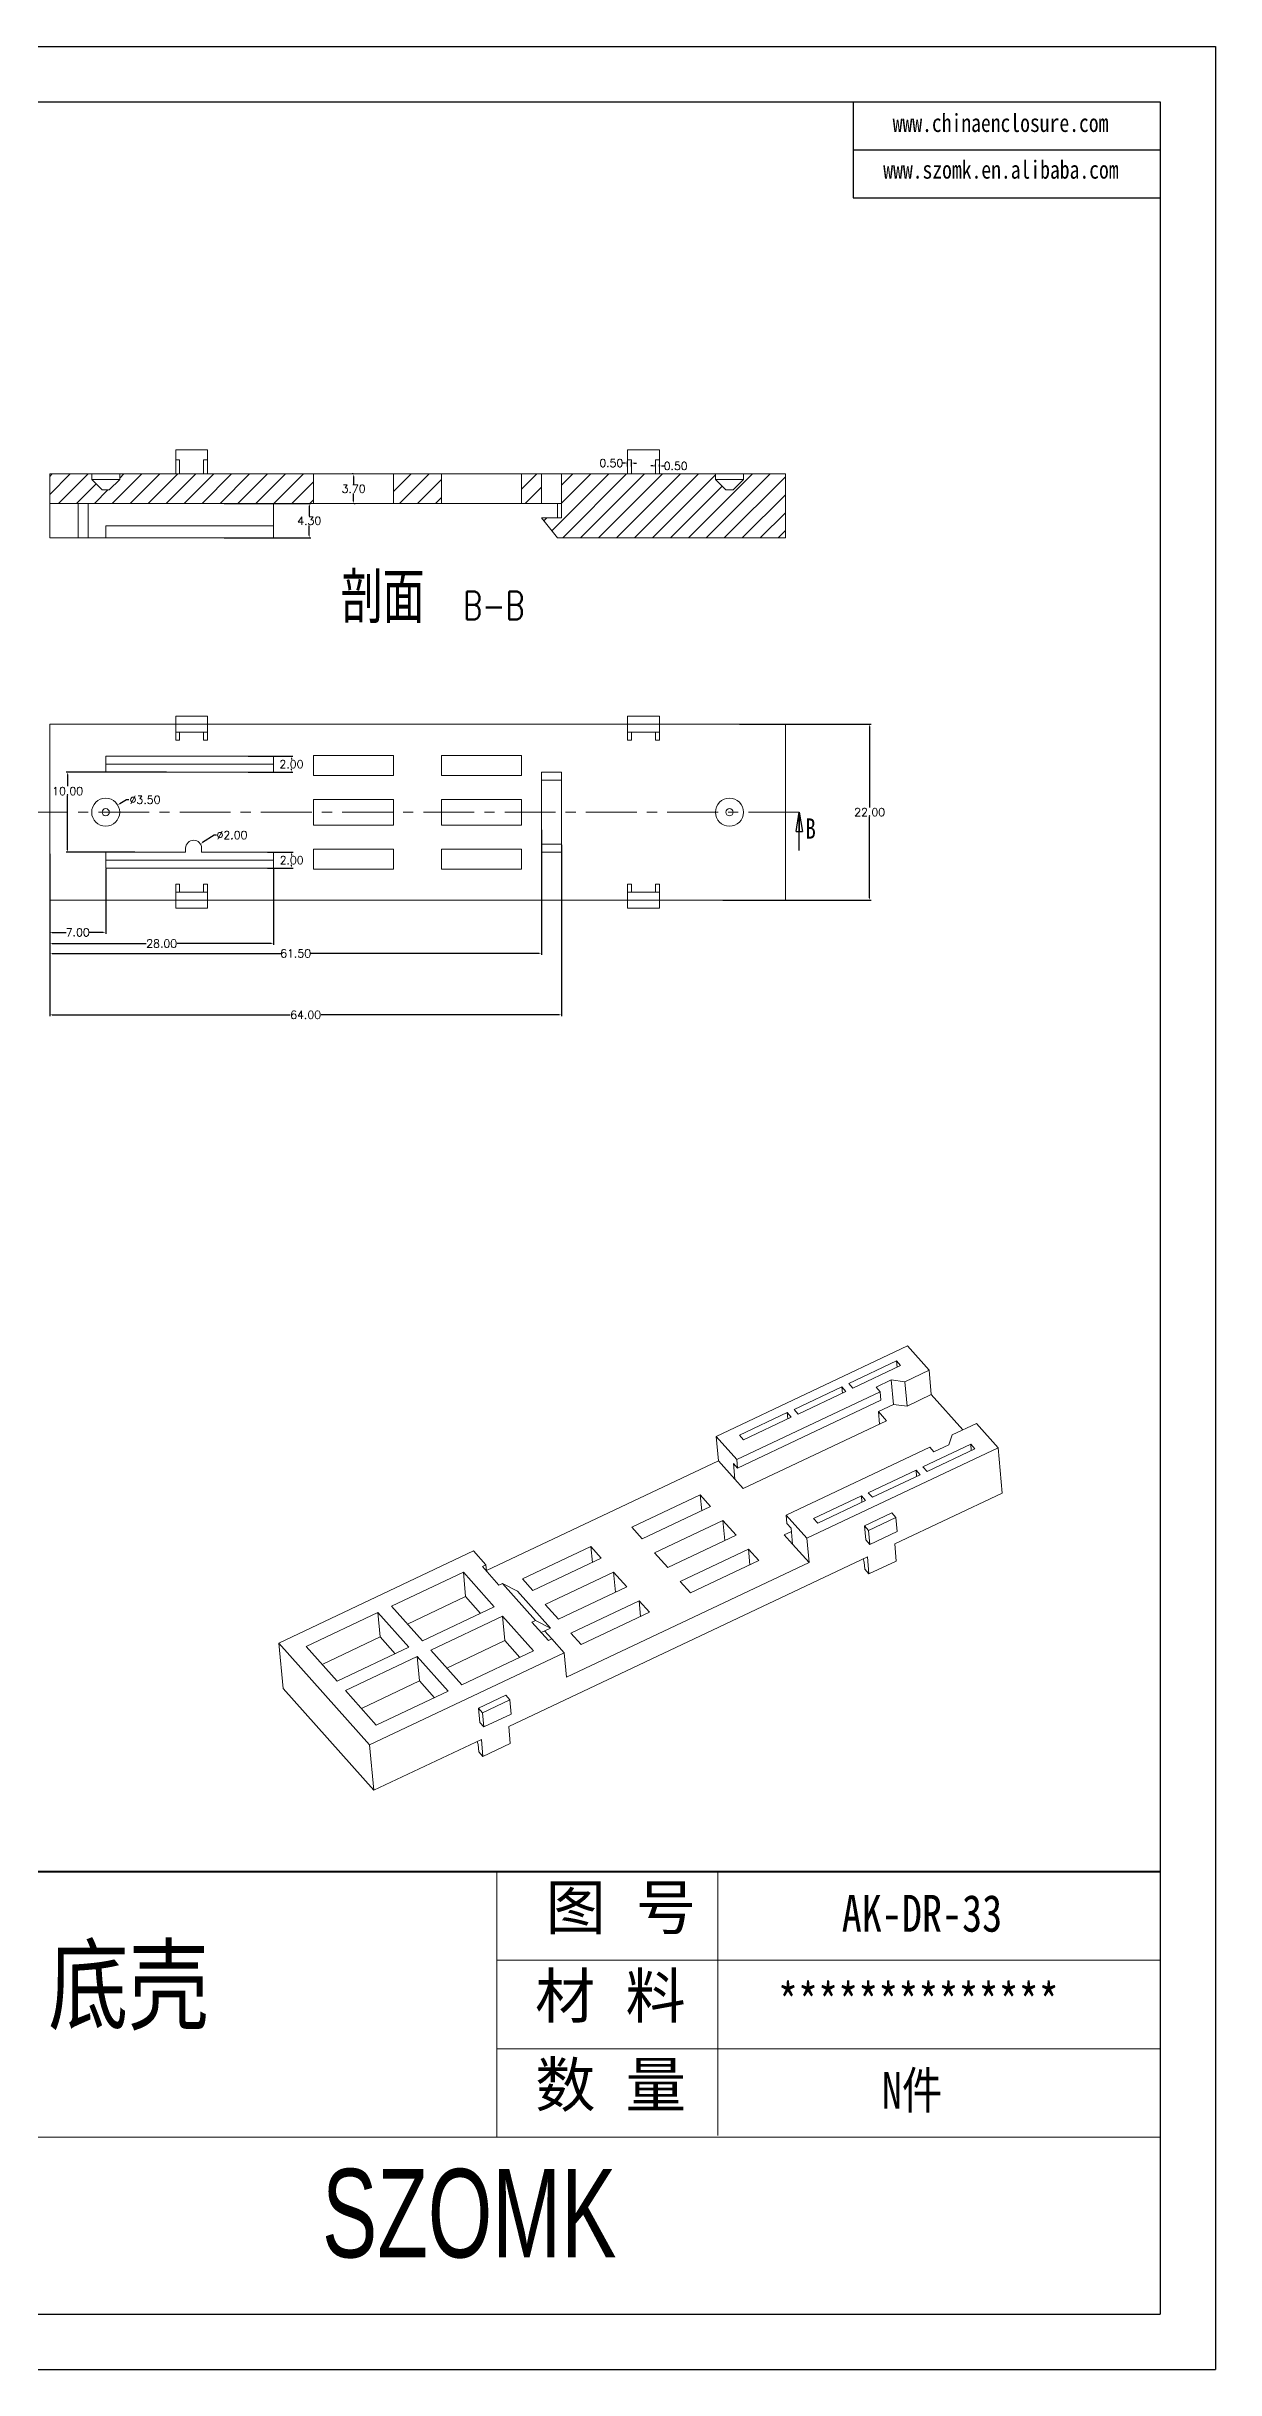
# Model space of a CAD drawing. Header units: inches. Extents: x 2307 to 3202, y 573 to 864.
# Drawn here: x 3055.9 to 3202, y 573 to 863.3 of the extents above; entities that cross this region are included whole.
import ezdxf

# ---------------------------------------------------------------- set-up
doc = ezdxf.new("R2010")
doc.units = ezdxf.units.IN
doc.linetypes.add('CENTER', pattern=[10.16, 6.35, -1.27, 1.27, -1.27])
doc.layers.add('文字', color=81, linetype='Continuous')
doc.layers.add('粗实线', color=7, linetype='Continuous', lineweight=30)
doc.layers.add('细实线', color=3, linetype='Continuous', lineweight=9)
doc.styles.add('SLDTEXTSTYLE0', font='TXT', dxfattribs={"width": 0.75})
doc.styles.add('SLDTEXTSTYLE1', font='TXT', dxfattribs={"width": 0.75, "bigfont": 'bigfont'})
doc.styles.add('SLDTEXTSTYLE3', font='TXT', dxfattribs={"width": 0.75, "bigfont": 'bigfont'})
doc.styles.get("Standard").update_dxf_attribs({"font": 'txt', "bigfont": 'gbcbig.shx'})
doc.styles.add('宋体', font='', dxfattribs={"width": 0.8, "height": 3.5})
doc.styles.add('长仿宋', font='', dxfattribs={"width": 0.7, "height": 4})
doc.styles.get('宋体').set_extended_font_data('SimSun')
doc.styles.get('长仿宋').set_extended_font_data('SimSun')
doc.dimstyles.new('1.5', dxfattribs={"dimtxt": 1, "dimasz": 0.3, "dimexe": 0.18, "dimexo": 0.0625, "dimgap": 0.09, "dimtad": 0, "dimtih": 1, "dimtoh": 1, "dimzin": 0, "dimdsep": 46, "dimtxsty": 'Standard', "dimcen": 0, "dimadec": 0, "dimazin": 2, "dimtfac": 1, "dimtofl": 0, "dimtmove": 0, "dimatfit": 3, "dimfxl": 1, "dimtolj": 1, "dimtzin": 0, "dimarcsym": 0})
pattern_1 = [(45, (0, -8.3585), (-1.122532, 1.122532), [])]

# ---------------------------------------------------------------- blocks, each defined once
blk = doc.blocks.new('_CLOSED')
at = {"color": 0, "linetype": 'ByBlock', "lineweight": -2}
for p, q in [((-1, 0.166667), (0, 0)), ((-1, 0.166667), (-1, -0.166667)), ((0, 0), (-1, -0.166667)), ((0, 0), (-1, 0))]:
    blk.add_line(p, q, dxfattribs=at)
blk = doc.blocks.new('SW_NOTE_3')
at = {"color": 0, "linetype": 'Continuous', "lineweight": 0, "attachment_point": 2}
for s, insert, char_height, style in [('剖面', (8.33, 8.19), 6.35, 'SLDTEXTSTYLE1'), ('B-B', (22.23, 5.8), 3.5, 'SLDTEXTSTYLE3')]:
    blk.add_mtext(s, dxfattribs=dict(at, insert=insert, char_height=char_height, style=style))
blk = doc.blocks.new('*D344')
at = {"color": 0, "lineweight": -2}
for p, q in [((3065.88, 769.16), (3065.03, 768.65)), ((3066.18, 769.16), (3065.88, 769.16))]:
    blk.add_line(p, q, dxfattribs=at)
at = {"color": 0}
blk.add_solid([(3065, 768.7), (3065.05, 768.61), (3064.77, 768.5)], dxfattribs=at)
at = {"layer": 'Defpoints', "color": 0}
for p in [(3061.76, 766.71), (3064.77, 768.5)]:
    blk.add_point(p, dxfattribs=at)
at = {"color": 0, "insert": (3068.19, 769.16), "char_height": 1, "attachment_point": 5}
blk.add_mtext('\\A1;∅3.50', dxfattribs=at)
blk = doc.blocks.new('*D345')
at = {"color": 0, "lineweight": -2}
for p, q in [((3076.84, 764.75), (3075.36, 763.81)), ((3077.14, 764.75), (3076.84, 764.75))]:
    blk.add_line(p, q, dxfattribs=at)
at = {"color": 0}
blk.add_solid([(3075.34, 763.85), (3075.39, 763.76), (3075.11, 763.64)], dxfattribs=at)
at = {"layer": 'Defpoints', "color": 0}
for p in [(3075.11, 763.64), (3073.43, 762.57)]:
    blk.add_point(p, dxfattribs=at)
at = {"color": 0, "insert": (3079.06, 764.75), "char_height": 1, "attachment_point": 5}
blk.add_mtext('\\A1;∅2.00', dxfattribs=at)
blk = doc.blocks.new('*D346')
at = {"color": 0, "lineweight": -2}
for p, q in [((3056.27, 759.42), (3056.27, 752.41)), ((3063.27, 760.54), (3063.27, 752.41)), ((3056.57, 752.59), (3058.34, 752.59)), ((3062.97, 752.59), (3061.19, 752.59))]:
    blk.add_line(p, q, dxfattribs=at)
at = {"color": 0}
for points in [[(3056.57, 752.64), (3056.57, 752.54), (3056.27, 752.59)], [(3062.97, 752.64), (3062.97, 752.54), (3063.27, 752.59)]]:
    blk.add_solid(points, dxfattribs=at)
at = {"layer": 'Defpoints', "color": 0}
for p in [(3056.27, 759.48), (3063.27, 760.61), (3056.27, 752.59)]:
    blk.add_point(p, dxfattribs=at)
at = {"color": 0, "insert": (3059.77, 752.59), "char_height": 1, "attachment_point": 5}
blk.add_mtext('\\A1;7.00', dxfattribs=at)
blk = doc.blocks.new('*D347')
at = {"color": 0, "lineweight": -2}
for p, q in [((3056.27, 761.09), (3056.27, 751.01)), ((3084.27, 760.54), (3084.27, 751.01)), ((3056.57, 751.19), (3068.34, 751.19)), ((3083.97, 751.19), (3072.19, 751.19))]:
    blk.add_line(p, q, dxfattribs=at)
at = {"color": 0}
for points in [[(3056.57, 751.24), (3056.57, 751.14), (3056.27, 751.19)], [(3083.97, 751.24), (3083.97, 751.14), (3084.27, 751.19)]]:
    blk.add_solid(points, dxfattribs=at)
at = {"layer": 'Defpoints', "color": 0}
for p in [(3056.27, 761.15), (3084.27, 760.61), (3084.27, 751.19)]:
    blk.add_point(p, dxfattribs=at)
at = {"color": 0, "insert": (3070.27, 751.19), "char_height": 1, "attachment_point": 5}
blk.add_mtext('\\A1;28.00', dxfattribs=at)
blk = doc.blocks.new('*D348')
at = {"color": 0, "lineweight": -2}
for p, q in [((3117.77, 765.42), (3117.77, 749.77)), ((3056.27, 761.09), (3056.27, 749.77)), ((3056.57, 749.95), (3085.18, 749.95)), ((3117.47, 749.95), (3088.86, 749.95))]:
    blk.add_line(p, q, dxfattribs=at)
at = {"color": 0}
for points in [[(3056.57, 750), (3056.57, 749.9), (3056.27, 749.95)], [(3117.47, 750), (3117.47, 749.9), (3117.77, 749.95)]]:
    blk.add_solid(points, dxfattribs=at)
at = {"layer": 'Defpoints', "color": 0}
for p in [(3117.77, 765.48), (3056.27, 761.15), (3056.27, 749.95)]:
    blk.add_point(p, dxfattribs=at)
at = {"color": 0, "insert": (3087.02, 749.95), "char_height": 1, "attachment_point": 5}
blk.add_mtext('\\A1;61.50', dxfattribs=at)
blk = doc.blocks.new('*D349')
at = {"color": 0, "lineweight": -2}
for p, q in [((3056.27, 762.42), (3056.27, 742.1)), ((3120.27, 763.54), (3120.27, 742.1)), ((3056.57, 742.28), (3086.34, 742.28)), ((3119.97, 742.28), (3090.19, 742.28))]:
    blk.add_line(p, q, dxfattribs=at)
at = {"color": 0}
for points in [[(3056.57, 742.33), (3056.57, 742.23), (3056.27, 742.28)], [(3119.97, 742.33), (3119.97, 742.23), (3120.27, 742.28)]]:
    blk.add_solid(points, dxfattribs=at)
at = {"layer": 'Defpoints', "color": 0}
for p in [(3056.27, 762.49), (3120.27, 763.61), (3056.27, 742.28)]:
    blk.add_point(p, dxfattribs=at)
at = {"color": 0, "insert": (3088.27, 742.28), "char_height": 1, "attachment_point": 5}
blk.add_mtext('\\A1;64.00', dxfattribs=at)
blk = doc.blocks.new('*D350')
at = {"color": 0, "lineweight": -2}
for p, q in [((3142.51, 778.61), (3158.97, 778.61)), ((3158.79, 778.31), (3158.79, 768.2)), ((3158.79, 756.91), (3158.79, 767.02)), ((3140.45, 756.61), (3158.97, 756.61))]:
    blk.add_line(p, q, dxfattribs=at)
at = {"color": 0}
for points in [[(3158.74, 778.31), (3158.84, 778.31), (3158.79, 778.61)], [(3158.74, 756.91), (3158.84, 756.91), (3158.79, 756.61)]]:
    blk.add_solid(points, dxfattribs=at)
at = {"layer": 'Defpoints', "color": 0}
for p in [(3142.44, 778.61), (3158.79, 778.61), (3140.39, 756.61)]:
    blk.add_point(p, dxfattribs=at)
at = {"color": 0, "insert": (3158.79, 767.61), "char_height": 1, "attachment_point": 5}
blk.add_mtext('\\A1;22.00', dxfattribs=at)
blk = doc.blocks.new('*D351')
at = {"color": 0, "lineweight": -2}
for p, q in [((3070.87, 772.61), (3058.33, 772.61)), ((3058.51, 772.31), (3058.51, 770.84)), ((3058.51, 762.91), (3058.51, 769.66)), ((3066.9, 762.61), (3058.33, 762.61))]:
    blk.add_line(p, q, dxfattribs=at)
at = {"color": 0}
for points in [[(3058.46, 772.31), (3058.56, 772.31), (3058.51, 772.61)], [(3058.46, 762.91), (3058.56, 762.91), (3058.51, 762.61)]]:
    blk.add_solid(points, dxfattribs=at)
at = {"layer": 'Defpoints', "color": 0}
for p in [(3058.51, 772.61), (3070.93, 772.61), (3066.97, 762.61)]:
    blk.add_point(p, dxfattribs=at)
at = {"color": 0, "insert": (3058.51, 770.25), "char_height": 1, "attachment_point": 5}
blk.add_mtext('\\A1;10.00', dxfattribs=at)
blk = doc.blocks.new('*D352')
at = {"color": 0, "lineweight": -2}
for p, q in [((3081.07, 774.61), (3086.68, 774.61)), ((3081.07, 772.61), (3086.68, 772.61)), ((3086.5, 774.31), (3086.5, 774.2)), ((3086.5, 772.91), (3086.5, 773.02))]:
    blk.add_line(p, q, dxfattribs=at)
at = {"color": 0}
for points in [[(3086.45, 774.31), (3086.55, 774.31), (3086.5, 774.61)], [(3086.45, 772.91), (3086.55, 772.91), (3086.5, 772.61)]]:
    blk.add_solid(points, dxfattribs=at)
at = {"layer": 'Defpoints', "color": 0}
for p in [(3081, 774.61), (3081, 772.61), (3086.5, 774.61)]:
    blk.add_point(p, dxfattribs=at)
at = {"color": 0, "insert": (3086.5, 773.61), "char_height": 1, "attachment_point": 5}
blk.add_mtext('\\A1;2.00', dxfattribs=at)
blk = doc.blocks.new('*D353')
at = {"color": 0, "lineweight": -2}
for p, q in [((3083.48, 762.61), (3086.7, 762.61)), ((3086.52, 762.31), (3086.52, 762.2)), ((3086.52, 760.91), (3086.52, 761.02)), ((3083.48, 760.61), (3086.7, 760.61))]:
    blk.add_line(p, q, dxfattribs=at)
at = {"color": 0}
for points in [[(3086.47, 762.31), (3086.57, 762.31), (3086.52, 762.61)], [(3086.47, 760.91), (3086.57, 760.91), (3086.52, 760.61)]]:
    blk.add_solid(points, dxfattribs=at)
at = {"layer": 'Defpoints', "color": 0}
for p in [(3083.41, 762.61), (3086.52, 762.61), (3083.41, 760.61)]:
    blk.add_point(p, dxfattribs=at)
at = {"color": 0, "insert": (3086.52, 761.61), "char_height": 1, "attachment_point": 5}
blk.add_mtext('\\A1;2.00', dxfattribs=at)
blk = doc.blocks.new('*D354')
at = {"color": 0, "lineweight": -2}
for p, q in [((3094.2, 809.88), (3094.09, 809.88)), ((3094.27, 809.58), (3094.27, 808.62)), ((3094.27, 806.48), (3094.27, 807.44)), ((3094.33, 806.18), (3094.45, 806.18))]:
    blk.add_line(p, q, dxfattribs=at)
at = {"color": 0}
for points in [[(3094.22, 809.58), (3094.32, 809.58), (3094.27, 809.88)], [(3094.22, 806.48), (3094.32, 806.48), (3094.27, 806.18)]]:
    blk.add_solid(points, dxfattribs=at)
at = {"layer": 'Defpoints', "color": 0}
for p in [(3094.27, 809.88), (3094.27, 809.88), (3094.27, 806.18)]:
    blk.add_point(p, dxfattribs=at)
at = {"color": 0, "insert": (3094.27, 808.03), "char_height": 1, "attachment_point": 5}
blk.add_mtext('\\A1;3.70', dxfattribs=at)
blk = doc.blocks.new('*D355')
at = {"color": 0, "lineweight": -2}
for p, q in [((3078.08, 806.18), (3088.9, 806.18)), ((3088.72, 805.88), (3088.72, 804.62)), ((3078.08, 801.88), (3088.9, 801.88)), ((3088.72, 802.18), (3088.72, 803.44))]:
    blk.add_line(p, q, dxfattribs=at)
at = {"color": 0}
for points in [[(3088.67, 805.88), (3088.77, 805.88), (3088.72, 806.18)], [(3088.67, 802.18), (3088.77, 802.18), (3088.72, 801.88)]]:
    blk.add_solid(points, dxfattribs=at)
at = {"layer": 'Defpoints', "color": 0}
for p in [(3078.02, 806.18), (3078.02, 801.88), (3088.72, 801.88)]:
    blk.add_point(p, dxfattribs=at)
at = {"color": 0, "insert": (3088.72, 804.03), "char_height": 1, "attachment_point": 5}
blk.add_mtext('\\A1;4.30', dxfattribs=at)
blk = doc.blocks.new('*D356')
at = {"color": 0, "lineweight": -2}
for p, q in [((3128.22, 811.25), (3127.92, 811.25)), ((3128.52, 810.82), (3128.52, 811.43)), ((3129.02, 810.82), (3129.02, 811.43)), ((3129.32, 811.25), (3129.62, 811.25))]:
    blk.add_line(p, q, dxfattribs=at)
at = {"color": 0}
for points in [[(3128.22, 811.3), (3128.22, 811.2), (3128.52, 811.25)], [(3129.32, 811.3), (3129.32, 811.2), (3129.02, 811.25)]]:
    blk.add_solid(points, dxfattribs=at)
at = {"layer": 'Defpoints', "color": 0}
for p in [(3128.52, 811.25), (3128.52, 810.76), (3129.02, 810.76)]:
    blk.add_point(p, dxfattribs=at)
at = {"color": 0, "insert": (3126.49, 811.25), "char_height": 1, "attachment_point": 5}
blk.add_mtext('\\A1;0.50', dxfattribs=at)
blk = doc.blocks.new('*D357')
at = {"color": 0, "lineweight": -2}
for p, q in [((3131.72, 810.88), (3131.42, 810.88)), ((3132.02, 810.82), (3132.02, 811.06)), ((3132.52, 810.82), (3132.52, 811.06)), ((3132.82, 810.88), (3133.12, 810.88))]:
    blk.add_line(p, q, dxfattribs=at)
at = {"color": 0}
for points in [[(3131.72, 810.93), (3131.72, 810.83), (3132.02, 810.88)], [(3132.82, 810.93), (3132.82, 810.83), (3132.52, 810.88)]]:
    blk.add_solid(points, dxfattribs=at)
at = {"layer": 'Defpoints', "color": 0}
for p in [(3132.02, 810.76), (3132.52, 810.88), (3132.52, 810.76)]:
    blk.add_point(p, dxfattribs=at)
at = {"color": 0, "insert": (3134.54, 810.88), "char_height": 1, "attachment_point": 5}
blk.add_mtext('\\A1;0.50', dxfattribs=at)

msp = doc.modelspace()

# ---------------------------------------------------------------- hatches: boundary and pattern name
at = {"linetype": 'Continuous', "lineweight": 0}
h = msp.add_hatch(dxfattribs=at)
h.set_pattern_fill('ANSI31', color=4, scale=0.5, style=0)
h.set_pattern_definition(pattern_1)
h.paths.add_polyline_path([(3089.267, 806.181), (3089.267, 809.881), (3065.017, 809.881), (3065.017, 809.181), (3063.717, 807.881), (3062.817, 807.881), (3061.517, 809.181), (3061.517, 809.881), (3056.267, 809.881), (3056.267, 806.181)], flags=0)
h = msp.add_hatch(dxfattribs=at)
h.set_pattern_fill('ANSI31', color=4, scale=0.5, style=0)
h.set_pattern_definition(pattern_1)
h.paths.add_polyline_path([(3099.267, 806.181), (3105.267, 806.181), (3105.267, 809.881), (3099.267, 809.881)], flags=0)
h = msp.add_hatch(dxfattribs=at)
h.set_pattern_fill('ANSI31', color=4, scale=0.5, style=0)
h.set_pattern_definition(pattern_1)
h.paths.add_polyline_path([(3115.267, 806.181), (3117.767, 806.181), (3117.767, 809.881), (3115.267, 809.881)], flags=0)
h = msp.add_hatch(dxfattribs=at)
h.set_pattern_fill('ANSI31', color=4, scale=0.5, style=0)
h.set_pattern_definition(pattern_1)
h.paths.add_polyline_path([(3117.767, 804.381), (3119.767, 801.881), (3148.267, 801.881), (3148.267, 809.881), (3143.017, 809.881), (3143.017, 809.181), (3141.717, 807.881), (3140.817, 807.881), (3139.517, 809.181), (3139.517, 809.881), (3120.267, 809.881), (3120.267, 804.381)], flags=0)

# ---------------------------------------------------------------- linework, layer by layer
for p, q in [((2791.397, 863.315), (3202.047, 863.315)), ((3202.047, 863.315), (3202.047, 572.957)), ((2802.023, 856.402), (3195.134, 856.402)), ((3156.727, 856.402), (3156.727, 844.4)), ((3195.134, 856.402), (3195.134, 579.87)), ((3156.727, 850.401), (3195.134, 850.401)), ((3156.727, 844.4), (3195.134, 844.4)), ((2802.023, 579.87), (3195.134, 579.87)), ((2791.397, 572.957), (3202.047, 572.957))]:
    msp.add_line(p, q)
at = {"color": 7, "linetype": 'Continuous', "lineweight": 15}
for p, q in [((3076.017, 812.881), (3072.017, 812.881)), ((3072.017, 812.881), (3072.017, 811.631)), ((3072.517, 811.631), (3072.017, 811.631)), ((3072.017, 811.631), (3072.017, 809.881)), ((3072.517, 809.881), (3072.517, 811.631)), ((3075.517, 811.631), (3075.517, 809.881)), ((3076.017, 811.631), (3075.517, 811.631)), ((3076.017, 812.881), (3076.017, 811.631)), ((3076.017, 811.631), (3076.017, 809.881)), ((3128.517, 812.881), (3132.517, 812.881)), ((3128.517, 811.631), (3128.517, 812.881)), ((3128.517, 809.881), (3128.517, 811.631)), ((3128.517, 811.631), (3129.017, 811.631)), ((3129.017, 809.881), (3129.017, 811.631)), ((3132.017, 811.631), (3132.517, 811.631)), ((3132.017, 811.631), (3132.017, 809.881)), ((3132.517, 812.881), (3132.517, 811.631)), ((3132.517, 811.631), (3132.517, 809.881)), ((3056.267, 809.881), (3061.517, 809.881)), ((3056.267, 809.881), (3056.267, 806.181)), ((3061.517, 809.181), (3061.517, 809.881)), ((3065.017, 809.881), (3061.517, 809.881)), ((3062.817, 807.881), (3061.517, 809.181)), ((3061.517, 809.181), (3065.017, 809.181)), ((3062.817, 807.881), (3063.717, 807.881)), ((3065.017, 809.181), (3063.717, 807.881)), ((3065.017, 809.881), (3065.017, 809.181)), ((3065.017, 809.881), (3089.267, 809.881)), ((3089.267, 809.881), (3089.267, 806.181)), ((3089.267, 809.881), (3099.267, 809.881)), ((3099.267, 809.881), (3105.267, 809.881)), ((3099.267, 806.181), (3099.267, 809.881)), ((3105.267, 806.181), (3105.267, 809.881)), ((3115.267, 809.881), (3105.267, 809.881)), ((3115.267, 809.881), (3117.767, 809.881)), ((3115.267, 809.881), (3115.267, 806.181)), ((3117.767, 806.181), (3117.767, 809.881)), ((3120.267, 809.881), (3117.767, 809.881)), ((3120.267, 809.881), (3139.517, 809.881)), ((3120.267, 809.881), (3120.267, 804.381)), ((3139.517, 809.881), (3139.517, 809.181)), ((3139.517, 809.881), (3143.017, 809.881)), ((3140.817, 807.881), (3139.517, 809.181)), ((3139.517, 809.181), (3143.017, 809.181)), ((3140.817, 807.881), (3141.717, 807.881)), ((3143.017, 809.181), (3141.717, 807.881)), ((3143.017, 809.181), (3143.017, 809.881)), ((3143.017, 809.881), (3148.267, 809.881)), ((3148.267, 801.881), (3148.267, 809.881)), ((3056.267, 806.181), (3089.267, 806.181)), ((3056.267, 801.881), (3056.267, 806.181)), ((3059.817, 801.881), (3059.817, 806.181)), ((3061.067, 806.181), (3061.067, 801.881)), ((3084.267, 806.181), (3084.267, 803.381)), ((3099.267, 806.181), (3089.267, 806.181)), ((3099.267, 806.181), (3105.267, 806.181)), ((3105.267, 806.181), (3115.267, 806.181)), ((3115.267, 806.181), (3117.767, 806.181)), ((3117.767, 806.181), (3120.267, 806.181)), ((3120.267, 804.381), (3117.767, 804.381)), ((3119.767, 801.881), (3117.767, 804.381)), ((3119.767, 806.181), (3119.767, 804.381)), ((3056.267, 801.881), (3059.817, 801.881)), ((3061.067, 801.881), (3059.817, 801.881)), ((3061.067, 801.881), (3063.267, 801.881)), ((3063.267, 803.381), (3063.267, 801.881)), ((3084.267, 803.381), (3063.267, 803.381)), ((3063.267, 801.881), (3084.267, 801.881)), ((3084.267, 801.881), (3084.267, 803.381)), ((3119.767, 801.881), (3148.267, 801.881)), ((3056.267, 756.605), (3056.267, 778.605)), ((3056.267, 778.605), (3072.017, 778.605)), ((3072.017, 779.605), (3072.017, 778.605)), ((3076.017, 779.605), (3072.017, 779.605)), ((3072.017, 778.605), (3072.017, 777.605)), ((3076.017, 778.605), (3072.017, 778.605)), ((3076.017, 779.605), (3076.017, 778.605)), ((3076.017, 777.605), (3076.017, 778.605)), ((3076.017, 778.605), (3128.517, 778.605)), ((3128.517, 779.605), (3128.517, 778.605)), ((3128.517, 779.605), (3132.517, 779.605)), ((3128.517, 777.605), (3128.517, 778.605)), ((3128.517, 778.605), (3132.517, 778.605)), ((3132.517, 779.605), (3132.517, 778.605)), ((3132.517, 778.605), (3132.517, 777.605)), ((3132.517, 778.605), (3148.267, 778.605)), ((3148.267, 778.605), (3148.267, 756.605)), ((3076.017, 777.605), (3072.017, 777.605)), ((3072.017, 777.605), (3072.017, 776.605)), ((3072.017, 776.605), (3072.517, 776.605)), ((3072.517, 776.605), (3072.517, 777.605)), ((3075.517, 777.605), (3075.517, 776.605)), ((3075.517, 776.605), (3076.017, 776.605)), ((3076.017, 777.605), (3076.017, 776.605)), ((3128.517, 777.605), (3132.517, 777.605)), ((3128.517, 776.605), (3128.517, 777.605)), ((3129.017, 776.605), (3128.517, 776.605)), ((3129.017, 776.605), (3129.017, 777.605)), ((3132.017, 777.605), (3132.017, 776.605)), ((3132.517, 776.605), (3132.017, 776.605)), ((3132.517, 777.605), (3132.517, 776.605)), ((3084.267, 774.605), (3063.267, 774.605)), ((3063.267, 774.605), (3063.267, 772.605)), ((3084.267, 773.605), (3063.267, 773.605)), ((3063.267, 772.605), (3084.267, 772.605)), ((3084.267, 772.605), (3084.267, 774.605)), ((3089.267, 774.705), (3099.267, 774.705)), ((3089.267, 772.205), (3089.267, 774.705)), ((3099.267, 774.705), (3099.267, 772.205)), ((3115.267, 774.705), (3105.267, 774.705)), ((3105.267, 774.705), (3105.267, 772.205)), ((3115.267, 772.205), (3115.267, 774.705)), ((3120.267, 772.605), (3117.767, 772.605)), ((3117.767, 772.605), (3117.767, 762.605)), ((3120.267, 762.605), (3120.267, 772.605)), ((3099.267, 772.205), (3089.267, 772.205)), ((3105.267, 772.205), (3115.267, 772.205)), ((3117.767, 771.605), (3120.267, 771.605)), ((3089.267, 769.205), (3099.267, 769.205)), ((3089.267, 766.005), (3089.267, 769.205)), ((3099.267, 769.205), (3099.267, 766.005)), ((3115.267, 769.205), (3105.267, 769.205)), ((3105.267, 769.205), (3105.267, 766.005)), ((3115.267, 766.005), (3115.267, 769.205)), ((3099.267, 766.005), (3089.267, 766.005)), ((3105.267, 766.005), (3115.267, 766.005)), ((3063.267, 762.605), (3073.267, 762.605)), ((3063.267, 760.605), (3063.267, 762.605)), ((3084.267, 761.605), (3063.267, 761.605)), ((3073.267, 763.105), (3073.267, 762.605)), ((3075.267, 762.605), (3075.267, 763.105)), ((3075.267, 762.605), (3084.267, 762.605)), ((3084.267, 762.605), (3084.267, 760.605)), ((3089.267, 763.005), (3099.267, 763.005)), ((3089.267, 760.505), (3089.267, 763.005)), ((3099.267, 763.005), (3099.267, 760.505)), ((3115.267, 763.005), (3105.267, 763.005)), ((3105.267, 763.005), (3105.267, 760.505)), ((3115.267, 760.505), (3115.267, 763.005)), ((3120.267, 763.605), (3117.767, 763.605)), ((3117.767, 762.605), (3120.267, 762.605)), ((3084.267, 760.605), (3063.267, 760.605)), ((3072.017, 758.605), (3072.517, 758.605)), ((3072.017, 757.605), (3072.017, 758.605)), ((3072.517, 757.605), (3072.517, 758.605)), ((3075.517, 758.605), (3075.517, 757.605)), ((3075.517, 758.605), (3076.017, 758.605)), ((3076.017, 758.605), (3076.017, 757.605)), ((3099.267, 760.505), (3089.267, 760.505)), ((3105.267, 760.505), (3115.267, 760.505)), ((3129.017, 758.605), (3128.517, 758.605)), ((3128.517, 757.605), (3128.517, 758.605)), ((3129.017, 757.605), (3129.017, 758.605)), ((3132.017, 758.605), (3132.017, 757.605)), ((3132.517, 758.605), (3132.017, 758.605)), ((3132.517, 757.605), (3132.517, 758.605)), ((3072.017, 756.605), (3056.267, 756.605)), ((3076.017, 757.605), (3072.017, 757.605)), ((3072.017, 756.605), (3072.017, 757.605)), ((3076.017, 756.605), (3072.017, 756.605)), ((3072.017, 755.605), (3072.017, 756.605)), ((3076.017, 755.605), (3072.017, 755.605)), ((3076.017, 757.605), (3076.017, 756.605)), ((3128.517, 756.605), (3076.017, 756.605)), ((3076.017, 755.605), (3076.017, 756.605)), ((3128.517, 757.605), (3132.517, 757.605)), ((3128.517, 757.605), (3128.517, 756.605)), ((3128.517, 756.605), (3132.517, 756.605)), ((3128.517, 755.605), (3128.517, 756.605)), ((3128.517, 755.605), (3132.517, 755.605)), ((3132.517, 756.605), (3132.517, 757.605)), ((3148.267, 756.605), (3132.517, 756.605)), ((3132.517, 755.605), (3132.517, 756.605)), ((3163.517, 700.894), (3139.595, 689.594)), ((3166.224, 697.857), (3163.517, 700.894)), ((3156.174, 696.192), (3162.154, 699.018)), ((3162.67, 698.439), (3156.69, 695.614)), ((3162.154, 699.018), (3162.67, 698.439)), ((3162.228, 698.23), (3162.154, 699.018)), ((3166.224, 697.857), (3163.191, 696.425)), ((3166.224, 697.857), (3166.506, 694.809)), ((3160.114, 695.177), (3142.173, 686.701)), ((3142.271, 685.638), (3160.213, 694.114)), ((3149.339, 692.964), (3155.32, 695.789)), ((3155.835, 695.21), (3149.855, 692.385)), ((3155.32, 695.789), (3155.835, 695.21)), ((3155.393, 695.001), (3155.32, 695.789)), ((3156.69, 695.614), (3156.174, 696.192)), ((3161.478, 696.643), (3159.599, 695.755)), ((3160.114, 695.177), (3159.599, 695.755)), ((3160.213, 694.114), (3160.114, 695.177)), ((3161.478, 696.643), (3163.191, 696.425)), ((3161.761, 693.595), (3161.478, 696.643)), ((3163.191, 696.425), (3163.473, 693.376)), ((3166.506, 694.809), (3163.473, 693.376)), ((3166.506, 694.809), (3170.439, 690.396)), ((3142.504, 689.735), (3148.485, 692.56)), ((3142.971, 683.075), (3160.912, 691.55)), ((3149, 691.982), (3143.02, 689.157)), ((3148.485, 692.56), (3149, 691.982)), ((3148.558, 691.773), (3148.485, 692.56)), ((3149.855, 692.385), (3149.339, 692.964)), ((3161.761, 693.595), (3159.881, 692.707)), ((3160.912, 691.55), (3159.881, 692.707)), ((3160.027, 691.132), (3159.881, 692.707)), ((3163.473, 693.376), (3161.761, 693.595)), ((3169.119, 689.772), (3172.152, 691.205)), ((3174.858, 688.168), (3172.152, 691.205)), ((3142.173, 686.701), (3139.595, 689.594)), ((3139.878, 686.546), (3139.595, 689.594)), ((3143.02, 689.157), (3142.504, 689.735)), ((3166.3, 688.235), (3148.359, 679.76)), ((3150.937, 676.868), (3174.858, 688.168)), ((3171.434, 688.605), (3165.453, 685.78)), ((3166.3, 688.235), (3166.816, 687.657)), ((3166.816, 687.657), (3168.696, 688.545)), ((3169.119, 689.772), (3168.696, 688.545)), ((3171.949, 688.027), (3171.434, 688.605)), ((3171.507, 687.818), (3171.434, 688.605)), ((3174.858, 688.168), (3175.384, 682.497)), ((3139.878, 686.546), (3110.876, 672.845)), ((3141.94, 684.232), (3139.878, 686.546)), ((3142.271, 685.638), (3141.756, 686.217)), ((3141.94, 684.232), (3141.756, 686.217)), ((3142.173, 686.701), (3142.271, 685.638)), ((3164.599, 685.377), (3158.619, 682.551)), ((3165.115, 684.798), (3164.599, 685.377)), ((3164.672, 684.589), (3164.599, 685.377)), ((3165.453, 685.78), (3165.969, 685.202)), ((3165.969, 685.202), (3171.949, 688.027)), ((3141.94, 684.232), (3142.971, 683.075)), ((3158.619, 682.551), (3159.134, 681.973)), ((3159.134, 681.973), (3165.115, 684.798)), ((3161.928, 676.141), (3175.384, 682.497)), ((3129.073, 678.236), (3137.617, 682.272)), ((3138.905, 680.825), (3130.362, 676.79)), ((3137.617, 682.272), (3138.905, 680.825)), ((3137.799, 680.303), (3137.617, 682.272)), ((3150.937, 676.868), (3148.359, 679.76)), ((3148.359, 679.76), (3148.458, 678.697)), ((3157.764, 682.148), (3151.784, 679.323)), ((3152.299, 678.744), (3158.28, 681.569)), ((3158.28, 681.569), (3157.764, 682.148)), ((3157.837, 681.36), (3157.764, 682.148)), ((3161.567, 680.039), (3158.149, 678.425)), ((3162.082, 679.461), (3158.665, 677.847)), ((3162.082, 679.461), (3161.567, 680.039)), ((3162.247, 677.689), (3162.082, 679.461)), ((3130.362, 676.79), (3129.073, 678.236)), ((3131.908, 675.054), (3140.452, 679.09)), ((3142.102, 677.239), (3133.558, 673.203)), ((3140.452, 679.09), (3142.102, 677.239)), ((3140.686, 676.57), (3140.452, 679.09)), ((3148.126, 677.29), (3149.011, 677.708)), ((3149.157, 676.133), (3148.126, 677.29)), ((3148.458, 678.697), (3148.973, 678.118)), ((3148.973, 678.118), (3149.157, 676.133)), ((3151.219, 673.819), (3150.937, 676.868)), ((3151.784, 679.323), (3152.299, 678.744)), ((3158.149, 678.425), (3158.314, 676.653)), ((3158.665, 677.847), (3158.149, 678.425)), ((3158.829, 676.074), (3158.314, 676.653)), ((3158.665, 677.847), (3158.829, 676.074)), ((3158.829, 676.074), (3162.247, 677.689)), ((3109.266, 675.266), (3084.917, 663.764)), ((3110.812, 673.531), (3109.266, 675.266)), ((3113.657, 653.338), (3158.511, 674.526)), ((3123.947, 675.814), (3115.403, 671.778)), ((3116.692, 670.332), (3125.236, 674.368)), ((3120.89, 659.492), (3151.219, 673.819)), ((3125.236, 674.368), (3123.947, 675.814)), ((3124.13, 673.845), (3123.947, 675.814)), ((3133.558, 673.203), (3131.908, 675.054)), ((3135.105, 671.468), (3143.648, 675.504)), ((3144.937, 674.057), (3136.394, 670.022)), ((3143.648, 675.504), (3144.937, 674.057)), ((3143.831, 673.535), (3143.648, 675.504)), ((3151.219, 673.819), (3149.157, 676.133)), ((3157.97, 674.271), (3158.111, 673.864)), ((3158.111, 673.864), (3158.193, 672.978)), ((3158.708, 672.4), (3158.511, 674.526)), ((3158.708, 672.4), (3162.126, 674.014)), ((3162.126, 674.014), (3161.928, 676.141)), ((3107.991, 672.609), (3099.021, 668.372)), ((3111.858, 668.271), (3107.991, 672.609)), ((3108.274, 669.561), (3107.991, 672.609)), ((3110.385, 673.329), (3110.812, 673.531)), ((3110.385, 673.329), (3112.447, 671.015)), ((3110.883, 672.771), (3110.812, 673.531)), ((3112.874, 671.217), (3112.447, 671.015)), ((3116.998, 666.589), (3112.874, 671.217)), ((3112.874, 671.217), (3114.747, 670.252)), ((3115.403, 671.778), (3116.692, 670.332)), ((3126.782, 672.633), (3118.239, 668.597)), ((3119.889, 666.746), (3128.432, 670.782)), ((3128.432, 670.782), (3126.782, 672.633)), ((3127.016, 670.113), (3126.782, 672.633)), ((3136.394, 670.022), (3135.105, 671.468)), ((3158.193, 672.978), (3158.708, 672.4)), ((3099.021, 668.372), (3102.887, 664.033)), ((3108.274, 669.561), (3101.016, 666.132)), ((3102.887, 664.033), (3111.858, 668.271)), ((3110.145, 667.462), (3108.274, 669.561)), ((3118.872, 665.624), (3114.747, 670.252)), ((3118.239, 668.597), (3119.889, 666.746)), ((3129.979, 669.046), (3121.435, 665.01)), ((3131.267, 667.6), (3129.979, 669.046)), ((3130.161, 667.077), (3129.979, 669.046)), ((3097.312, 667.564), (3088.341, 663.327)), ((3101.178, 663.226), (3097.312, 667.564)), ((3097.595, 664.516), (3097.312, 667.564)), ((3103.918, 662.876), (3112.889, 667.114)), ((3112.889, 667.114), (3116.755, 662.775)), ((3113.172, 664.066), (3112.889, 667.114)), ((3116.571, 666.388), (3116.998, 666.589)), ((3116.571, 666.388), (3118.633, 664.074)), ((3118.872, 665.624), (3116.998, 666.589)), ((3117.731, 665.086), (3118.872, 665.624)), ((3119.057, 664.274), (3118.155, 665.286)), ((3121.435, 665.01), (3122.724, 663.564)), ((3122.724, 663.564), (3131.267, 667.6)), ((3084.917, 663.764), (3096.258, 651.038)), ((3084.917, 663.764), (3085.443, 658.093)), ((3088.341, 663.327), (3092.208, 658.988)), ((3097.595, 664.516), (3090.337, 661.088)), ((3092.208, 658.988), (3101.178, 663.226)), ((3093.239, 657.831), (3102.209, 662.069)), ((3096.258, 651.038), (3120.607, 662.54)), ((3099.466, 662.417), (3097.595, 664.516)), ((3102.209, 662.069), (3106.076, 657.731)), ((3102.492, 659.021), (3102.209, 662.069)), ((3107.785, 658.538), (3103.918, 662.876)), ((3105.914, 660.637), (3113.172, 664.066)), ((3116.755, 662.775), (3107.785, 658.538)), ((3113.172, 664.066), (3115.043, 661.966)), ((3118.633, 664.074), (3119.061, 664.275)), ((3119.061, 664.275), (3120.607, 662.54)), ((3120.89, 659.492), (3120.607, 662.54)), ((3085.443, 658.093), (3096.784, 645.367)), ((3097.105, 653.493), (3093.239, 657.831)), ((3095.234, 655.592), (3102.492, 659.021)), ((3106.076, 657.731), (3097.105, 653.493)), ((3102.492, 659.021), (3104.363, 656.921)), ((3109.878, 655.622), (3113.296, 657.236)), ((3110.394, 655.044), (3113.811, 656.658)), ((3113.811, 656.658), (3113.296, 657.236)), ((3113.811, 656.658), (3113.976, 654.886)), ((3110.043, 653.85), (3109.878, 655.622)), ((3110.394, 655.044), (3109.878, 655.622)), ((3110.558, 653.271), (3110.043, 653.85)), ((3110.558, 653.271), (3110.394, 655.044)), ((3113.976, 654.886), (3110.558, 653.271)), ((3113.855, 651.211), (3113.657, 653.338)), ((3096.258, 651.038), (3096.784, 645.367)), ((3096.784, 645.367), (3110.24, 651.723)), ((3109.84, 651.061), (3109.699, 651.468)), ((3109.922, 650.175), (3109.84, 651.061)), ((3110.437, 649.597), (3110.24, 651.723)), ((3113.855, 651.211), (3110.437, 649.597)), ((3110.437, 649.597), (3109.922, 650.175))]:
    msp.add_line(p, q, dxfattribs=at)
at = {"color": 2, "linetype": 'CENTER', "lineweight": 0}
msp.add_line((3149.992, 767.605), (3051.523, 767.605), dxfattribs=at)
at = {"color": 7, "linetype": 'Continuous', "lineweight": 30}
msp.add_line((3149.992, 762.805), (3149.992, 767.605), dxfattribs=at)
at = {"color": 7, "linetype": 'Continuous', "lineweight": 15}
for centre, radius in [((3063.267, 767.605), 1.75), ((3063.267, 767.605), 0.45), ((3141.267, 767.605), 1.75), ((3141.267, 767.605), 0.45)]:
    msp.add_circle(centre, radius, dxfattribs=at)
msp.add_arc((3074.267, 763.105), 1, 0, 180, dxfattribs=at)
at = {"layer": '粗实线', "color": 7, "lineweight": 40}
msp.add_line((3195.134, 635.176), (3029.215, 635.176), dxfattribs=at)
at = {"layer": '细实线', "color": 7}
for p, q in [((3112.174, 635.176), (3112.174, 601.993)), ((3139.828, 635.176), (3139.828, 602.225)), ((3195.134, 624.115), (3112.174, 624.115)), ((3195.134, 613.054), (3112.174, 613.054)), ((3195.134, 601.993), (2946.255, 601.993))]:
    msp.add_line(p, q, dxfattribs=at)

# ---------------------------------------------------------------- block references
at = {"color": 7, "linetype": 'Continuous', "lineweight": 0}
msp.add_blockref('SW_NOTE_3', (3089.572, 789.395), dxfattribs=at)
at = {"color": 7, "linetype": 'Continuous', "lineweight": 30, "xscale": 2.399999999999977, "yscale": 2.399999999999977, "zscale": 0.4, "rotation": 90}
msp.add_blockref('_CLOSED', (3149.992, 767.605), dxfattribs=at)

# ---------------------------------------------------------------- texts
at = {"color": 7, "linetype": 'Continuous', "insert": (3150.768, 766.832), "char_height": 2.54, "attachment_point": 1, "style": 'SLDTEXTSTYLE0'}
msp.add_mtext('B', dxfattribs=at)
at = {"layer": '文字', "color": 0, "attachment_point": 1, "style": '宋体'}
for s, insert, char_height, width in [('www.chinaenclosure.com', (3161.675, 854.882), 2.25322, 39.58698), ('www.szomk.en.alibaba.com', (3160.497, 849.047), 2.25322, 39.58698), ('{\\H1.111x;AK-DR-33}', (3155.304, 632.287), 4.14798, 47.9553), ('底壳', (3056.066, 625.627), 9.2177, 117.84539), ('{\\H1.111x;**************}', (3147.325, 621.226), 4.14798, 47.9553), ('{\\H1.111x;N件}', (3160.322, 610.164), 4.14798, 47.9553)]:
    msp.add_mtext(s, dxfattribs=dict(at, insert=insert, char_height=char_height, width=width))
at = {"layer": '粗实线', "insert": (3090.321, 598.032), "char_height": 11.06128, "width": 124.0413, "attachment_point": 1, "style": '长仿宋'}
msp.add_mtext('{\\fSTXinwei|b0|i0|c134|p2;SZOMK}', dxfattribs=at)
at = {"layer": '细实线', "color": 7, "char_height": 5.53064, "attachment_point": 1}
for s, insert, width in [('{\\fSimSun|b0|i0|c134|p54;图 号}', (3118.256, 633.497), 27.6532), ('{\\fSimSun|b0|i0|c134|p54;材 料   }', (3116.945, 622.436), 27.6532), ('{\\fSimSun|b0|i0|c134|p54;数 量}', (3116.972, 611.32), 24.98813)]:
    msp.add_mtext(s, dxfattribs=dict(at, insert=insert, width=width))

# ---------------------------------------------------------------- dimensions: what is measured, and where the dimension line sits
for base, p1, p2, picture, middle in [((3128.517, 811.246), (3129.017, 810.756), (3128.517, 810.756), '*D356', (3126.494, 811.246)), ((3132.517, 810.882), (3132.017, 810.756), (3132.517, 810.756), '*D357', (3134.541, 810.882)), ((3056.267, 749.948), (3117.767, 765.481), (3056.267, 761.152), '*D348', (3087.017, 749.948)), ((3056.267, 742.276), (3120.267, 763.605), (3056.267, 762.487), '*D349', (3088.267, 742.276)), ((3084.267, 751.186), (3056.267, 761.152), (3084.267, 760.605), '*D347', (3070.267, 751.186)), ((3056.267, 752.595), (3063.267, 760.605), (3056.267, 759.48), '*D346', (3059.767, 752.595))]:
    dim = msp.add_linear_dim(base=base, p1=p1, p2=p2, dimstyle='1.5')
    dim.commit()
    dim.dimension.update_dxf_attribs({"geometry": picture, "text_midpoint": middle})
for base, p1, p2, picture, middle in [((3094.267, 809.881), (3094.267, 806.181), (3094.267, 809.881), '*D354', (3094.267, 808.031)), ((3088.72, 801.881), (3078.015, 806.181), (3078.015, 801.881), '*D355', (3088.72, 804.031)), ((3158.793, 778.605), (3140.392, 756.605), (3142.445, 778.605), '*D350', (3158.793, 767.605)), ((3086.498, 774.605), (3081.003, 772.605), (3081.003, 774.605), '*D352', (3086.498, 773.605))]:
    dim = msp.add_linear_dim(base=base, p1=p1, p2=p2, angle=90, dimstyle='1.5')
    dim.commit()
    dim.dimension.update_dxf_attribs({"geometry": picture, "text_midpoint": middle})
for base, p1, p2, picture, middle in [((3058.513, 772.605), (3066.966, 762.605), (3070.934, 772.605), '*D351', (3058.513, 770.25)), ((3086.518, 762.605), (3083.413, 760.605), (3083.413, 762.605), '*D353', (3086.518, 761.605))]:
    dim = msp.add_linear_dim(base=base, p1=p1, p2=p2, angle=90, dimstyle='1.5')
    dim.commit()
    dim.dimension.update_dxf_attribs({"geometry": picture, "text_midpoint": middle, "dimtype": 160})
for p1, p2, picture, middle in [((3061.763, 766.71), (3064.771, 768.5), '*D344', (3068.186, 769.16)), ((3073.425, 762.566), (3075.109, 763.644), '*D345', (3079.064, 764.753))]:
    dim = msp.add_diameter_dim_2p(p1=p1, p2=p2, dimstyle='1.5')
    dim.commit()
    dim.dimension.update_dxf_attribs({"geometry": picture, "text_midpoint": middle, "dimtype": 163})

doc.saveas('drawing.dxf')
